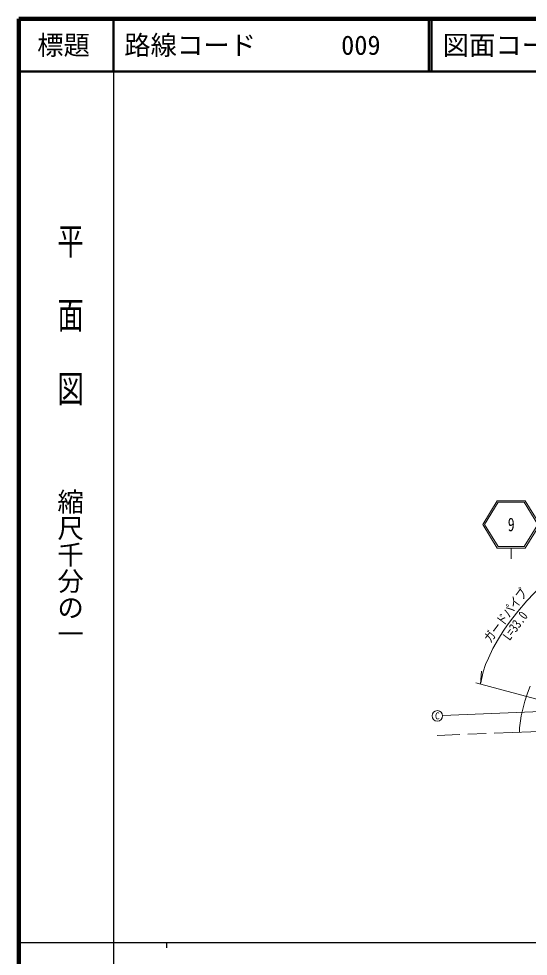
# Model space of a CAD drawing. Units: millimetres, scale not verified. Extents: x 40000 to 680000, y 20000 to 380000.
# Drawn here: x 40000 to 136626, y 202409 to 380000 of the extents above; entities that cross this region are included whole.
import ezdxf
from ezdxf.enums import TextEntityAlignment as Align

# ---------------------------------------------------------------- set-up
doc = ezdxf.new("R2010")
doc.units = ezdxf.units.MM
doc.header["$LTSCALE"] = 1000
doc.linetypes.add('CHAIN', pattern=[18.5, 12, -1.5, 3.5, -1.5])
for name, color, linetype, lineweight in [('M-BGD', 7, 'Continuous', 13), ('M-BMK', 2, 'CHAIN', 13), ('M-STR-HTXT', 7, 'Continuous', 13), ('M-STR-STRC', 7, 'Continuous', 13), ('M-TTL', 2, 'Continuous', 140), ('M-TTL-BAND', 7, 'Continuous', 25), ('M-TTL-LINE', 7, 'Continuous', 50)]:
    doc.layers.add(name, color=color, linetype=linetype, lineweight=lineweight)
doc.layers.add('M-TTL-TXT', color=7, linetype='Continuous')
doc.styles.add('@ＭＳ ゴシック', font='')
doc.styles.add('ＭＳ ゴシック', font='')
doc.styles.get('@ＭＳ ゴシック').set_extended_font_data('@MS Gothic')
doc.styles.get('ＭＳ ゴシック').set_extended_font_data('MS Gothic')

msp = doc.modelspace()

# ---------------------------------------------------------------- linework, layer by layer
at = {"layer": 'M-BGD'}
msp.add_lwpolyline([(134955, 244833), (134972, 245692), (135129, 246979), (135301, 247938), (135966, 250715), (136463, 252266), (136955, 253561)], dxfattribs=at)
at = {"layer": 'M-BMK'}
msp.add_line((179113, 246521), (119348, 244236), dxfattribs=at)
at = {"layer": 'M-STR-HTXT'}
for p, q in [((127580, 253963), (127746, 256413)), ((144146, 249540), (126687, 254202)), ((144432, 248979), (120382, 247986))]:
    msp.add_line(p, q, dxfattribs=at)
msp.add_lwpolyline([(127580, 253963), (128069, 256287), (128546, 257664), (129096, 258899), (129922, 260694), (130979, 262557), (131844, 264007), (132668, 265188), (133681, 266516), (134619, 267687), (136367, 269711), (139219, 272679), (140630, 273878)], dxfattribs=at)
at = {"layer": 'M-STR-STRC'}
for p, q in [((130751, 288700), (127987, 284200)), ((130919, 288400), (128339, 284200)), ((130751, 288700), (136023, 288700)), ((130919, 288400), (135856, 288400)), ((138435, 284200), (135856, 288400)), ((138787, 284200), (136023, 288700)), ((127987, 284200), (130751, 279700)), ((128339, 284200), (130919, 280000)), ((135856, 280000), (138435, 284200)), ((136023, 279700), (138787, 284200)), ((130751, 279700), (136023, 279700)), ((130919, 280000), (135856, 280000)), ((133387, 279700), (133387, 277700))]:
    msp.add_line(p, q, dxfattribs=at)
msp.add_circle((119383, 247945), 1000, dxfattribs=at)
at = {"layer": 'M-TTL'}
for p, q in [((40000, 380000), (40000, 20000)), ((680000, 380000), (40000, 380000))]:
    msp.add_line(p, q, dxfattribs=at)
at = {"layer": 'M-TTL-BAND'}
for p, q in [((58000, 370000), (58000, 20000)), ((40000, 205000), (579000, 205000)), ((68000, 205000), (68000, 204000))]:
    msp.add_line(p, q, dxfattribs=at)
at = {"layer": 'M-TTL-LINE'}
for p, q in [((58000, 380000), (58000, 370000)), ((117750, 380000), (117750, 370000)), ((118250, 380000), (118250, 370000)), ((40000, 370000), (680000, 370000))]:
    msp.add_line(p, q, dxfattribs=at)

# ---------------------------------------------------------------- texts
at = {"layer": 'M-STR-HTXT', "style": 'ＭＳ ゴシック', "width": 0.8}
msp.add_text('ガードパイプ', height=1833, rotation=53.365, dxfattribs=at).set_placement((133491, 266129), align=Align.BOTTOM_CENTER)
msp.add_text('L=33.0', height=1833, rotation=53.365, dxfattribs=at).set_placement((133396, 265563), align=Align.TOP_CENTER)
at = {"layer": 'M-STR-STRC', "style": 'ＭＳ ゴシック', "width": 0.75}
msp.add_text('9', height=2566, dxfattribs=at).set_placement((133387, 284200), align=Align.MIDDLE_CENTER)
at = {"layer": 'M-STR-STRC', "style": 'ＭＳ ゴシック'}
msp.add_text('C', height=1320, dxfattribs=at).set_placement((119383, 247945), align=Align.MIDDLE_CENTER)
at = {"layer": 'M-TTL-BAND', "style": '@ＭＳ ゴシック', "width": 1.4}
msp.add_text('平  面  図', height=3666, rotation=270, dxfattribs=at).set_placement((49777, 306475), align=Align.MIDDLE_RIGHT)
at = {"layer": 'M-TTL-BAND', "style": '@ＭＳ ゴシック'}
msp.add_text('縮尺千分の一', height=3666, rotation=270, dxfattribs=at).set_placement((49777, 261030), align=Align.MIDDLE_RIGHT)
at = {"layer": 'M-TTL-TXT', "style": 'ＭＳ ゴシック'}
msp.add_text('標題', height=3666, dxfattribs=at).set_placement((48500, 375000), align=Align.MIDDLE_CENTER)
for s, p in [('路線コード', (60000, 375000)), ('009', (101142, 375000)), ('図面コード', (120380, 375000))]:
    msp.add_text(s, height=3666, dxfattribs=at).set_placement(p, align=Align.MIDDLE_LEFT)

doc.saveas('drawing.dxf')
